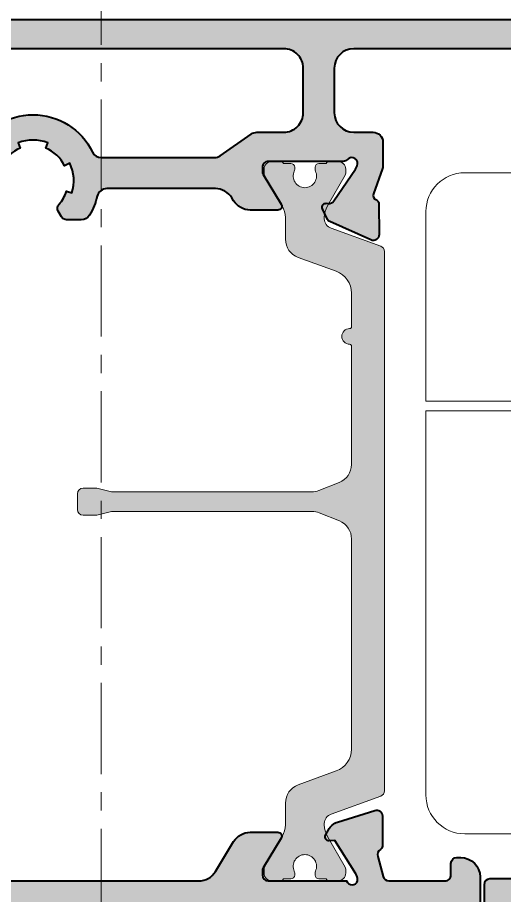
# Model space of a CAD drawing. Header units: millimetres. Extents: x -576 to 4430, y -1196 to 2690.
# Drawn here: x 91.33 to 116.37, y -716.39 to -671.24 of the extents above; entities that cross this region are included whole.
import ezdxf

# ---------------------------------------------------------------- set-up
doc = ezdxf.new("R2010")
doc.units = ezdxf.units.MM
doc.header["$LTSCALE"] = 0.25
doc.header["$MEASUREMENT"] = 0
doc.linetypes.add('CENTER', pattern=[2, 1.25, -0.25, 0.25, -0.25])
for name, color, linetype, lineweight in [('01_Aluminum', 4, 'Continuous', 40), ('01_Axis', 1, 'CENTER', 15), ('01_Fill Polyamide', 10, 'Continuous', 0), ('01_Polyamide [Thin]', 201, 'Continuous', 18), ('01_Thin line', 8, 'Continuous', 9)]:
    doc.layers.add(name, color=color, linetype=linetype, lineweight=lineweight)
doc.layers.add('01_Fill Aluminum', color=7, linetype='Continuous', lineweight=0, true_color=0xdcdcdc)

msp = doc.modelspace()

# ---------------------------------------------------------------- hatches: boundary and pattern name
at = {"layer": '01_Fill Aluminum', "ltscale": 0.25}
h = msp.add_hatch(color=256, dxfattribs=at)
h.dxf.hatch_style = 1
h.paths.add_polyline_path([(138.427722784093, -717.2398327739351, 0.414213562373108), (138.1277227840919, -716.9398327739349), (117.4228786388003, -716.9398327739358, 0.4142135623730811), (117.122878638801, -717.239832773936), (117.122878638801, -720.1398327739347, -0.4142135623730951), (116.622878638801, -720.6398327739347), (111.0228786387988, -720.6398327739347, -0.7734665372783174), (110.8769002896415, -720.0777443888868), (112.5545380394187, -719.1285701685578, -0.3370245678883059), (113.394212703256, -719.2428424711383), (113.7033350404081, -719.5519648082908, 0.1989123673794662), (113.9154670747639, -719.6398327739347), (115.3228786387999, -719.6398327739347, 0.4142135623730951), (115.8228786387999, -719.1398327739347), (115.8228786387999, -717.5398327739352), (115.6228786387992, -717.5398327739352, -0.4142135623730951), (115.3228786387999, -717.2398327739351), (115.3228786387999, -715.8398327739354, -0.4142135623730951), (115.6228786387992, -715.5398327739352), (138.3277227840927, -715.5398327739352, 0.4142135623730951), (138.6277227840919, -715.239832773936), (138.6277227840919, -669.9416451558685, 0.4142135623730979), (138.3277227840927, -669.6416451558683), (137.9767169309062, -669.6416451558683, -0.1763269807084874), (137.7838806480004, -669.5714584888041), (136.8102444454735, -668.7544807103635, -1.353562789777458), (138.0941476418966, -667.9234633376867, 0.3354367396455199), (138.3827750576502, -668.1416451558688), (139.8244745332222, -668.1416451558683, -0.4142135623731792), (140.1244745332233, -668.4416451558685), (140.1244745332251, -733.1398327739347, -0.4142135623730935), (139.6244745332251, -733.6398327739347), (115.6228786387992, -733.6398327739347, -0.4142135623732915), (115.3228786387981, -733.3398327739341), (115.3228786387999, -731.9398327739349, -0.4142135623729044), (115.6228786387992, -731.6398327739347), (115.8228786387999, -731.6398327739347), (115.8228786387999, -729.5395163543375, 0.4142135623730951), (115.3228786387999, -729.0395163543375), (113.9154670747639, -729.0395163543375, 0.1989123673796578), (113.7033350404081, -729.1273843199818), (113.394212703256, -729.4365066571339, -0.3370245678883899), (112.5545380394205, -729.5507789597149), (110.8734065286872, -728.5996280386165, -0.7681338758590105), (111.0228786387988, -728.0395163543384), (116.6228786387992, -728.0395163543375, -0.4142135623731179), (117.1228786387992, -728.5395163543375), (117.1228786387992, -731.6395163543397, 0.4142135623731151), (117.4228786388003, -731.9395163543389), (138.1277227840919, -731.939516354338, 0.4142135623730752), (138.427722784093, -731.6395163543378)])
h = msp.add_hatch(color=256, dxfattribs=at)
h.dxf.hatch_style = 1
h.paths.add_polyline_path([(80.27866604985957, -679.3173290119674, 0.1378721067477793), (80.3226008106767, -679.161026122414), (80.3226008106767, -678.9398327739599, 0.4142135623676329), (80.02260081068289, -678.6398327739593), (76.16981440689506, -678.6398327738874, -0.2134110148062486), (75.9462158350625, -678.5398419703573, 0.8554596718237111), (75.44852795090355, -678.8618597342983), (75.52987527951973, -679.0445688258309), (76.65434119402289, -680.6733254020891, 0.2679491924330051), (76.92538789700393, -680.8019087789474), (77.04048268040697, -680.7926069422573, -0.5773502691925145), (77.23729173614538, -681.077679206045), (76.99657252555971, -681.5851020935651, -0.1779757333222572), (76.84876139599601, -681.7300383566688), (74.73974829786766, -682.6802642290053, -0.5444665942506989), (74.31827078823426, -682.4039753469664), (74.32872788701661, -680.8250471081582, -0.3039838199159151), (74.4754639259927, -680.6085075774571, 0.4027377512036325), (74.60844645195994, -680.3111496252571), (74.14030584087504, -679.0092829997142, -0.08651792874409403), (74.12260876811615, -678.9077638065022), (74.12263144353801, -677.639823860195, -0.4142083235018026), (74.62263144196459, -677.1398328020308), (75.62264038828198, -677.139832799044, 0.4142135614982951), (76.6226403852952, -676.139832799044), (76.6226403852952, -673.8395750688045, 0.4142135623731138), (75.6226403852952, -672.8395750688045), (61.42287843453687, -672.8395750688054, 0.4142135623726933), (61.1228784345376, -673.1395750688047), (61.12287843453578, -674.5395750688043, 0.4142135623732545), (61.42287843453687, -674.839575068805), (62.32287843453832, -674.8395750688059, -0.4142135623728724), (62.62287843453578, -675.1395750688042), (62.62287843453578, -675.5395750688052, -0.41421356237305), (62.32287843453651, -675.839575068805), (59.32287843453651, -675.8395750688054, -0.4142135623727211), (58.62287843453578, -675.1395750688065, -0.4142135623737032), (58.92287843453687, -674.839575068805), (59.62287843453578, -674.8395750688054, 0.4142135623732862), (59.92287843453687, -674.5395750688043), (59.92287843453687, -673.3395750688054, 0.4142135623730744), (59.22287843453796, -672.6395750688051), (53.02287843453723, -672.6395750688047, 0.4142135623731159), (52.32287843453651, -673.339575068805), (52.32287843453651, -674.5395750688052, 0.4142135623730949), (52.6228784345376, -674.8395750688054), (53.32287843453832, -674.8395750688054, -0.4142135623737612), (53.6228784345376, -675.1395750688065, -0.414213562372429), (52.92287843453687, -675.8395750688054), (51.42287843453687, -675.8395750688054, -0.4142135623730949), (51.1228784345376, -675.5395750688061), (51.1228784345376, -671.6395750688047, -0.4142135623730949), (51.42287843453687, -671.3395750688054), (132.8228785366637, -671.3395750688054, -0.4142135623732348), (133.122878536672, -671.6395750688147), (133.1228785366702, -675.539575068823, -0.4142135623730869), (132.8228785366709, -675.8395750688231), (131.3228785366709, -675.8395750688227, -0.4142135623737403), (130.6228785366702, -675.1395750688206, -0.4142135623725037), (130.9228785366695, -674.8395750688222), (131.6228785366702, -674.8395750688227, 0.4142135623728406), (131.9228785366695, -674.5395750688239), (131.9228785366713, -673.3395750688231, 0.4142135623734309), (131.2228785366724, -672.639575068822), (125.0228785366717, -672.6395750688197, 0.4142135623732056), (124.3228785366709, -673.3395750688195), (124.3228785366709, -674.5395750688193, 0.4142135623730916), (124.622878536672, -674.8395750688195), (125.3228785366709, -674.8395750688195, -0.4142135623728767), (125.6228785366702, -675.1395750688192, -0.4142135623734905), (124.9228785366695, -675.83957506882), (121.9228785366713, -675.8395750688181, -0.4142135623729176), (121.6228785366702, -675.539575068818), (121.6228785366702, -675.1395750688174, -0.4142135623730215), (121.9228785366695, -674.8395750688186), (122.8228785366709, -674.8395750688186, 0.4142135623730199), (123.1228785366702, -674.5395750688189), (123.1228785366702, -673.1395750688183, 0.4142135623728096), (122.8228785366709, -672.8395750688186), (108.6231165859144, -672.8395750688045, 0.4142135623733812), (107.6231165859126, -673.8395750688045), (107.6231165859126, -676.139832799044, 0.4142135614982954), (108.6231165829258, -677.139832799044), (109.6231255291632, -677.1398328020308, -0.4142083235022219), (110.1231255275898, -677.6398238601963), (110.1231482030098, -678.9077638069542, -0.08651792874384324), (110.1054511302527, -679.0092830001657), (109.6373105193279, -680.3111496252558, 0.392792801985735), (109.7628647011743, -680.6053519731553), (109.7776173491193, -680.6119202752051, -0.2944133975750202), (109.9170290842731, -680.82504710816), (109.9274861830536, -682.4039753469673, -0.5486187866263892), (109.5025107430911, -682.6786882198743), (107.3969955752937, -681.7300383566688, -0.17797573332234), (107.2491844457281, -681.5851020935651), (107.0084652351425, -681.077679206045, -0.7175489517992584), (107.2537029549521, -680.7888022207375, 0.3297694723300743), (107.591415777265, -680.67332540209), (108.7158816917681, -679.0445688258309), (108.797208945477, -678.8619048232816, 0.8555309015851146), (108.2995411362072, -678.53984197038, -0.2134110148374367), (108.0759425642909, -678.6398327739593), (104.2231561605322, -678.6398327739593, 0.4142135623730951), (103.9231561605311, -678.9398327739599), (103.9231561605311, -679.1610261224108, 0.137872106747556), (103.9670909213501, -679.3173290119643), (104.893866319987, -680.8356308475912, -0.5855240683198095), (104.7231561605322, -681.1398327739593), (103.2975729271066, -681.1398327739593, -0.2848632300077674), (102.3975899285879, -680.5913819867213, 0.2837052386889449), (101.503782403769, -680.0398327739643), (95.91761167792265, -680.0398327739643, 0.3475404855726987), (95.43110742252156, -680.4244481585446, -0.07784576050837339), (95.03273299567354, -681.3984534636851, -0.2625904575075572), (94.60481321483803, -681.6398327739611), (93.85048813725643, -681.6398327739611, -0.2679491924305577), (93.59068051612212, -681.4898327739619), (93.42171671929373, -681.1971788932163, -0.3253046293168365), (93.45886064687784, -680.8461294476177, 0.1092393233083251), (93.84290953601794, -680.1703920878994), (94.12958137775331, -680.2588186402239, 0.189210208395359), (94.0149131081971, -678.728676921812), (93.74462244782535, -678.858842043547, 0.1892102083956587), (92.7804923294616, -677.9642600264), (92.89009463677121, -677.6849979018065, 0.1892102083952774), (91.35566233443478, -677.6849979018065), (91.4652646417444, -677.9642600264009, 0.1892102083956163), (90.50113452337882, -678.8588420435493), (90.23084386300889, -678.728676921813, 0.1892102083956132), (90.11617559345268, -680.258818640223), (90.40284743518805, -680.1703920879012, 0.1092393233037577), (90.78689632433179, -680.8461294475736, -0.3253046293234334), (90.824040251925, -681.1971788931972), (90.65507645508569, -681.4898327739614, -0.2679491924307232), (90.39526883395138, -681.6398327739611), (89.64094375634795, -681.6398327739611, -0.2625904575561551), (89.21302397531235, -681.3984534635205, -0.07784576048274099), (88.81464954869716, -680.424448158585, 0.3475404855950987), (88.32814529328334, -680.0398327739643), (82.7419745674406, -680.0398327739643, 0.2614125764223711), (81.88842377016681, -680.518823142122), (81.80173484137686, -680.6608424058016, -0.261412576422371), (80.94818404410125, -681.1398327739593), (79.52260081067561, -681.1398327739593, -0.5855240683201018), (79.35189065122086, -680.8356308475908)])
h.paths.add_polyline_path([(88.61289273051352, -678.4398327739649, 0.287489672951902), (89.06289090422888, -678.1577814919068, -0.6267831705389072), (95.18286606697166, -678.1577814919054, 0.287489672951751), (95.63286424068883, -678.4398327739644), (101.4670318577746, -678.4398327739649, 0.1539147210597713), (101.7538200759491, -678.3494087961097), (103.3521348354561, -677.2302567530722, -0.1539147225107782), (103.6389230564646, -677.1398327752171), (105.023098692539, -677.1398327830651, 0.4142135640337475), (106.0230986982087, -676.1398327830651), (106.0230986982087, -673.839575068805, 0.4142135623730949), (105.0230986982087, -672.8395750688045), (79.22265827299907, -672.8395750688045, 0.4142135623730949), (78.22265827299907, -673.839575068805), (78.22265827299907, -676.1398327830651, 0.4141967564981187), (79.22260089381325, -677.1398327814189), (80.60683391533621, -677.1398327752171, -0.1539147222063635), (80.89362213575168, -677.2302567530727), (82.49193689525873, -678.3494087961097, 0.1539147210597521), (82.77872511343321, -678.4398327739649)], flags=16)
h = msp.add_hatch(color=256, dxfattribs=at)
h.dxf.hatch_style = 1
h.paths.add_polyline_path([(74.12287843452305, -717.6398327741889, 0.4142135623730951), (73.82287843452377, -717.3398327741892), (70.92287843452414, -717.3398327741892, 0.4142135623730951), (70.62287843452305, -717.6398327741898), (70.62287843452305, -719.0398327741894, -0.4742974360923657), (70.26307081338837, -719.3338107469257, -0.1830809254934058), (70.05326319225333, -719.2996403953247), (69.2728784345245, -718.8490850453776, -0.2679491924310168), (69.12287843452305, -718.5892774242415), (69.12287843452305, -715.4398327741895, -0.4142135623730951), (70.12287843452305, -714.4398327741895), (70.32287843452377, -714.4398327741895, -0.414213562373095), (70.62287843452305, -714.7398327741893), (70.62287843452305, -715.3398327741887, 0.4142135623730951), (70.92287843452414, -715.6398327741894), (73.82286283377198, -715.6398327741894, 0.3405910713407194), (74.11295465764579, -715.416296711578), (74.38641016595011, -714.3788506963336, 0.3529849633643038), (74.24847197791587, -714.028365887208, -0.2715490385400059), (74.1473643712643, -713.8531209794559), (74.1473643712643, -712.3020268059012, -0.5062415994909248), (74.53708520607597, -712.015757401667), (76.45775396590489, -712.6177218518632, -0.1989123673788317), (76.92747240024346, -713.0104913930949), (77.07440167317418, -713.2915617291118, -0.5773502691906921), (76.88877704294555, -713.5840399277052), (76.6003554886529, -713.5719428059969), (75.5162922787722, -715.2800397023833, 0.1423287356552945), (75.42287937884157, -715.6015509930766), (75.42287937884157, -715.6398327741894, 0.7071067811867222), (75.98856480379163, -715.6398327741894), (80.02287937884194, -715.6398327741894, 0.4142135623730951), (80.32287937884121, -715.3398327741896), (80.32287937884121, -715.1202175319157, 0.1316524975848087), (80.28268699997807, -714.9702175319184), (79.34911894813831, -713.4398327741891, -0.5773502691902034), (79.52232402889513, -713.1398327741894), (80.94751227376128, -713.1398327741894, -0.2614866908333222), (81.80120761292073, -713.6190600138638), (82.74158397335395, -715.160605534515, 0.261486690833315), (83.59527931251341, -715.6398327741889), (100.6504775565327, -715.6398327741894, 0.2614866908333646), (101.5041728956921, -715.1606055345154), (102.4445492561254, -713.6190600138638, -0.2614866908332722), (103.2982445952848, -713.1398327741894), (104.723432840151, -713.1398327741889, -0.5935689061802397), (104.891606262313, -713.448081100173), (103.9706173569621, -714.957845042943, 0.1439605782764234), (103.9228774902049, -715.1202175319189), (103.9228774902049, -715.3398327741887, 0.4142135623730999), (104.222877490206, -715.6398327741894), (108.2571920652563, -715.6398327741894, 0.7071067811867222), (108.8228774902045, -715.6398327741894), (108.8228774902045, -715.6015509930761, 0.1423287356552947), (108.7294645902739, -715.2800397023833), (107.6454013803932, -713.5719428059969), (107.3569798261024, -713.5840399277052, -0.5773502691890878), (107.1713551958737, -713.2915617291127), (107.3182844688008, -713.0104913930985, -0.198912367380223), (107.788002903143, -712.6177218518632), (109.7086716629719, -712.015757401667, -0.5062415994908254), (110.0983924977818, -712.3020268059007), (110.0983924977818, -713.8559254958744, -0.2677884243583146), (109.9972848911302, -714.0283658872075, 0.3273263733949046), (109.8523154280765, -714.3521751749716), (110.1328022114021, -715.4162967115789, 0.3405910713408985), (110.4228940352777, -715.6398327741903), (113.3228784345238, -715.6398327741894, 0.414213562373005), (113.622878434523, -715.3398327741896), (113.622878434523, -714.7398327741897, -0.4142135623737611), (113.9228784345241, -714.4398327741891), (114.1228784345267, -714.4398327741895, -0.4142135623724291), (115.122878434523, -715.4398327741895), (115.122878434523, -718.5892774242433, -0.2679491924310176), (114.9728784345234, -718.849085045378), (114.1924936767964, -719.2996403953242, -0.1830809254919548), (113.9826860556595, -719.3338107469252, -0.4742974360931694), (113.622878434523, -719.0398327741885), (113.622878434523, -717.6398327741889, 0.4142135623730939), (113.3228784345238, -717.3398327741892), (110.4228784345241, -717.3398327741892, 0.4142135623730951), (110.122878434523, -717.6398327741898), (110.122878434523, -731.5398327741885, 0.4142135623730951), (110.4228784345241, -731.8398327741892), (113.3228784345238, -731.8398327741892, 0.4142135623730951), (113.622878434523, -731.5398327741894), (113.622878434523, -729.6398327741898, -0.4742974360917166), (113.9826860556595, -729.3458548014531, -0.1830809254934243), (114.1924936767946, -729.3800251530537), (114.9728784345234, -729.8305805030003, -0.2679491924311358), (115.122878434523, -730.0903881241355), (115.122878434523, -733.3398327741896, -0.4142135623730951), (114.8228784345238, -733.6398327741894), (69.42287843452414, -733.6398327741894, -0.4142135623730951), (69.12287843452305, -733.3398327741887), (69.12287843452305, -730.0903881241373, -0.267949192431135), (69.2728784345245, -729.8305805030008), (70.05326319225333, -729.3800251530541, -0.1830809254922483), (70.26307081338655, -729.3458548014531, -0.4742974360934722), (70.62287843452305, -729.6398327741889), (70.62287843452305, -731.5398327741885, 0.4142135623730951), (70.92287843452414, -731.8398327741892), (73.82287843452377, -731.8398327741892, 0.4142135623730951), (74.12287843452305, -731.5398327741894)])
h.paths.add_polyline_path([(75.72287843452341, -720.8944263529373, 0.5594340831480347), (76.44906891071605, -721.3403387529464, -0.3536631754719269), (80.99875331356907, -722.3121421286795, -0.460949702266015), (80.8601215731569, -723.059742450076), (80.33251641392326, -723.3643554307849, -0.3586057923506222), (79.7056629563458, -723.2599480719908, 0.1395160515611566), (78.7418643007868, -722.6333876208522), (78.83029085310864, -722.3467157791164, 0.1892102083955362), (77.0815574606413, -722.4777652300376), (77.21172258237584, -722.7480558904084, 0.189210208395543), (76.16804356237026, -723.8728743618343), (75.88878143777674, -723.7632720545238, 0.189210208395456), (75.88878143777674, -725.5169089714822), (76.16804356237026, -725.4073066641726, 0.1892102083955119), (77.21172258237584, -726.5321251355984), (77.0815574606413, -726.8024157959693, 0.1892102083955409), (78.83029085310864, -726.93346524689), (78.7418643007868, -726.6467934051542, 0.1395160515610203), (79.7056629563458, -726.0202329540151, -0.3586057923507588), (80.33251641392326, -725.9158255952206), (80.8601215731569, -726.2204385759295, -0.460949702265669), (80.99875331356907, -726.9680388973242, -0.3536631754721924), (76.44906891071605, -727.9398422730604, 0.5594340831479676), (75.72287843452341, -728.3857546730695), (75.72287843452341, -731.7898327741894, 0.4142135623730951), (76.07287843452377, -732.1398327741894), (108.1728784345241, -732.1398327741894, 0.4142135623732509), (108.5228784345245, -731.789832774189), (108.5228784345227, -728.3857546730704, 0.559434083147704), (107.7966879583337, -727.9398422730632, -0.3536631754722028), (103.2470035554788, -726.9680388973251, -0.4609497022651223), (103.385635295891, -726.2204385759304), (103.9132404551228, -725.915825595221, -0.358605792351154), (104.5400939127039, -726.0202329540151, 0.1395160515610036), (105.5038925682611, -726.6467934051542), (105.4154660159375, -726.93346524689, 0.1892102083955443), (107.1641994084048, -726.8024157959693), (107.0340342866702, -726.5321251355984, 0.1892102083955134), (108.0777133066758, -725.4073066641726), (108.3569754312693, -725.5169089714822, 0.1892102083954612), (108.3569754312693, -723.7632720545238), (108.0777133066758, -723.8728743618343, 0.1892102083955367), (107.0340342866702, -722.7480558904084), (107.1641994084066, -722.4777652300376, 0.1892102083955192), (105.4154660159375, -722.3467157791164), (105.5038925682611, -722.6333876208522, 0.1395160515612087), (104.5400939127003, -723.2599480719908, -0.3586057923508513), (103.9132404551228, -723.3643554307845), (103.385635295891, -723.0597424500764, -0.4609497022651642), (103.2470035554807, -722.3121421286813, -0.3536631754721377), (107.7966879583337, -721.3403387529437, 0.5594340831476671), (108.5228784345227, -720.8944263529364), (108.5228784345245, -717.4898327741897, 0.414213562373252), (108.1728784345241, -717.1398327741894), (76.07287843452377, -717.1398327741894, 0.4142135623730951), (75.72287843452341, -717.4898327741888)], flags=16)
at = {"layer": '01_Fill Polyamide', "ltscale": 0.25}
h = msp.add_hatch(color=256, dxfattribs=at)
h.dxf.hatch_style = 1
edge = h.paths.add_edge_path()
edge.add_line((95.40817648460597, -695.4398385315434), (96.02739861186001, -695.6057586004771))
edge.add_arc((96.28621765696282, -694.639832774185), 1.000000000002955, 255.0000000000282, 270.0000000000823)
edge.add_line((96.28621765696425, -695.639832774188), (106.462274090406, -695.639832774188))
edge.add_arc((106.4622740904051, -694.6398327741881), 0.9999999999998863, 270.0000000000505, 291.7393754324784)
edge.add_line((106.8326592889671, -695.5687110249218), (107.8785616831674, -695.151663079569))
edge.add_arc((107.5081764846063, -694.2227848288348), 0.999999999999977, 291.7393754324218, 359.9999999999804)
edge.add_line((108.5081764846063, -694.2227848288352), (108.5081764846063, -688.1398327741812))
edge.add_arc((108.4081764846063, -688.1398327741814), 0.1000000000000796, 1.30275519752642e-10, 90.00000000016284)
edge.add_arc((108.4081764846057, -687.639832774182), 0.3999999999992951, 179.999999999886, 270.00000000004275, ccw=False)
edge.add_arc((108.4081764846062, -687.639832774181), 0.3999999999998636, 90.00000000003263, 180.0000000000326, ccw=False)
edge.add_arc((108.4081764846063, -687.1398327741811), 0.1000000000000227, 269.9999999998046, 359.9999999999349)
edge.add_line((108.5081764846063, -687.1398327741812), (108.5081764846063, -685.4176152411477))
edge.add_arc((107.3081764846067, -685.4176152411469), 1.199999999999633, 359.999999999962, 429.9999999999667)
edge.add_line((107.718600656598, -684.2899840962044), (105.7661563412812, -683.579352481367))
edge.add_arc((106.1081764846068, -682.639659860581), 1.000000000000053, 180, 250.0000000000054, ccw=False)
edge.add_line((105.1081764846067, -682.639659860581), (105.1081764846067, -681.5278324040222))
edge.add_arc((103.9081764846067, -681.5278324040213), 1.200000000000045, 359.9999999999566, 389.9816393688208)
edge.add_line((104.9475991878653, -680.9281654598343), (104.034939367396, -679.3462217710252))
edge.add_arc((104.208176484608, -679.246277280328), 0.2000000000016275, 179.999999999544, 209.9816393683523, ccw=False)
edge.add_line((104.0081764846063, -679.2462772803264), (104.0081764846063, -679.0398327741876))
edge.add_arc((104.4081764846073, -679.039832774189), 0.4000000000010004, 89.99999999993491, 179.9999999998046, ccw=False)
edge.add_line((104.4081764846078, -678.639832774188), (104.8349714038495, -678.639832774188))
edge.add_arc((104.834971403849, -678.8398327741885), 0.2000000000005002, 29.9999999999647, 89.99999999984118, ccw=False)
edge.add_line((105.0081764846063, -678.7398327741884), (105.3831764846063, -678.7398327741888))
edge.add_arc((105.3831764846069, -678.939832774189), 0.2000000000001592, 2.2799895305070095e-10, 90.00000000015058, ccw=False)
edge.add_line((105.5831764846071, -678.9398327741882), (105.5831764846071, -679.0516390427264))
edge.add_arc((105.3831764846062, -679.0516390427241), 0.2000000000008555, 334.99216676464357, 359.99999999934863, ccw=False)
edge.add_arc((106.1081764846061, -679.3898327741882), 0.6000000000001249, 154.9921667653285, 270.0000000000529)
edge.add_arc((106.1081764846069, -679.3898327741879), 0.6000000000004775, 269.9999999999837, 385.0078332346658)
edge.add_arc((106.8331764846064, -679.0516390427238), 0.2000000000001022, 180.0000000007491, 205.0078332354181, ccw=False)
edge.add_line((106.6331764846063, -679.0516390427264), (106.6331764846063, -678.9398327741882))
edge.add_arc((106.8331764846068, -678.9398327741889), 0.2000000000005002, 89.99999999993491, 179.9999999998046, ccw=False)
edge.add_line((106.8331764846071, -678.7398327741884), (107.2081764846071, -678.7398327741879))
edge.add_arc((107.3813815653641, -678.8398327741884), 0.200000000000361, 90.000000000061, 149.9999999999018, ccw=False)
edge.add_line((107.3813815653639, -678.639832774188), (107.8081764846074, -678.639832774188))
edge.add_arc((107.8081764846073, -679.0398327741877), 0.3999999999997499, 1.63140612130519e-11, 89.99999999998778, ccw=False)
edge.add_line((108.2081764846071, -679.0398327741876), (108.2081764846071, -679.2462772803264))
edge.add_arc((108.0081764846061, -679.2462772803245), 0.2000000000009265, 330.0183606305542, 359.9999999994789, ccw=False)
edge.add_line((108.1814136018156, -679.3462217710247), (107.2687537813481, -680.9281654598361))
edge.add_arc((108.3081764846067, -681.5278324040231), 1.2, 150.0183606311782, 180)
edge.add_line((107.1081764846067, -681.5278324040231), (107.1081764846067, -681.5898955770057))
edge.add_arc((107.6081764846069, -681.5898955770052), 0.5000000000001847, 180.0000000000521, 252.5982793229009)
edge.add_line((107.4586417599212, -682.0670112507295), (110.0107825276036, -682.9959145238234))
edge.add_arc((109.9081764846063, -683.2778223100602), 0.3000000000007845, 1.5199930203380063e-10, 70.00000000012272, ccw=False)
edge.add_line((110.2081764846071, -683.2778223100594), (110.2081764846071, -711.0018432383162))
edge.add_arc((109.9081764846067, -711.0018432383152), 0.3000000000003524, 289.999999999818, 359.99999999982634, ccw=False)
edge.add_line((110.0107825276036, -711.2837510245516), (107.4586417599212, -712.212654297646))
edge.add_arc((107.6081764846069, -712.6897699713703), 0.500000000000173, 107.4017206770975, 179.9999999999479)
edge.add_line((107.1081764846067, -712.6897699713699), (107.1081764846067, -712.7518331443524))
edge.add_arc((108.3081764846063, -712.7518331443525), 1.199999999999605, 179.9999999999946, 209.9816393688266)
edge.add_line((107.2687537813481, -713.3515000885394), (108.1814136018156, -714.9334437773513))
edge.add_arc((108.0081764846077, -715.033388268051), 0.1999999999993323, 6.514255801448599e-10, 29.98163936955882, ccw=False)
edge.add_line((108.2081764846071, -715.0333882680487), (108.2081764846071, -715.2398327741884))
edge.add_arc((107.8081764846073, -715.2398327741882), 0.3999999999997215, 270.0000000000122, 359.99999999998374, ccw=False)
edge.add_line((107.8081764846074, -715.639832774188), (107.3813815653639, -715.639832774188))
edge.add_arc((107.3813815653642, -715.4398327741876), 0.2000000000003865, 210.0000000000901, 269.99999999992264, ccw=False)
edge.add_line((107.2081764846071, -715.5398327741881), (106.8331764846071, -715.5398327741876))
edge.add_arc((106.833176484607, -715.339832774187), 0.2000000000006139, 180.0000000000977, 270.00000000002035, ccw=False)
edge.add_line((106.6331764846063, -715.3398327741874), (106.6331764846063, -715.2280265056496))
edge.add_arc((106.8331764846072, -715.228026505652), 0.2000000000008839, 154.9921667646175, 179.9999999993161, ccw=False)
edge.add_arc((106.1081764846071, -714.8898327741879), 0.6000000000002312, 334.9921667653452, 450.0000000000366)
edge.add_arc((106.1081764846063, -714.8898327741879), 0.6000000000002501, 89.99999999995794, 205.0078332346571)
edge.add_arc((105.3831764846075, -715.2280265056517), 0.1999999999995904, 7.16511294740485e-10, 25.00783323545062, ccw=False)
edge.add_line((105.5831764846071, -715.2280265056492), (105.5831764846071, -715.3398327741878))
edge.add_arc((105.3831764846068, -715.3398327741869), 0.2000000000002728, 269.9999999998697, 359.99999999973943, ccw=False)
edge.add_line((105.3831764846063, -715.5398327741872), (105.0081764846063, -715.5398327741876))
edge.add_arc((104.8349714038493, -715.4398327741872), 0.2000000000004102, 270.00000000007736, 329.9999999999099, ccw=False)
edge.add_line((104.8349714038495, -715.6398327741875), (104.4081764846078, -715.639832774188))
edge.add_arc((104.4081764846079, -715.2398327741864), 0.4000000000015689, 180.0000000001465, 269.9999999999898, ccw=False)
edge.add_line((104.0081764846063, -715.2398327741874), (104.0081764846063, -715.0333882680496))
edge.add_arc((104.2081764846069, -715.0333882680482), 0.2000000000005713, 150.0183606315819, 180.0000000004234, ccw=False)
edge.add_line((104.034939367396, -714.9334437773513), (104.9475991878653, -713.3515000885412))
edge.add_arc((103.9081764846072, -712.7518331443544), 1.199999999999525, 330.0183606311714, 360.0000000000489)
edge.add_line((105.1081764846067, -712.7518331443533), (105.1081764846067, -711.6400056877945))
edge.add_arc((106.1081764846069, -711.6400056877947), 1.000000000000185, 109.99999999999699, 179.9999999999935, ccw=False)
edge.add_line((105.7661563412812, -710.7003130670086), (107.718600656598, -709.9896814521711))
edge.add_arc((107.308176484607, -708.8620503072289), 1.199999999999288, 290.000000000023, 360.0000000000272)
edge.add_line((108.5081764846063, -708.8620503072283), (108.5081764846063, -698.0564841181402))
edge.add_arc((107.5081764846062, -698.0564841181402), 1.000000000000185, 0, 68.06153109565578)
edge.add_line((107.8817871407146, -697.1288985007212), (106.8473418222793, -696.712247156769))
edge.add_arc((106.4737311661703, -697.6398327741877), 1.000000000000115, 68.0615310956145, 89.99999999995278)
edge.add_line((106.4737311661711, -696.6398327741875), (96.28626063045249, -696.639832774188))
edge.add_arc((96.28626063045206, -697.6398327741866), 0.9999999999986358, 89.99999999997557, 105.0000000002059)
edge.add_line((96.02744158534642, -696.6739069478998), (95.40817648460597, -696.8398385315448))
edge.add_line((95.40817648460597, -696.8398385315448), (94.70817648460707, -696.8398385315448))
edge.add_arc((94.70817648460672, -696.5398385315441), 0.3000000000007503, 180.0000000001086, 270.00000000006514, ccw=False)
edge.add_line((94.40817648460597, -696.5398385315447), (94.40817648460597, -695.7398385315427))
edge.add_arc((94.70817648460525, -695.7398385315427), 0.2999999999992724, 90, 180, ccw=False)
edge.add_line((94.70817648460525, -695.4398385315434), (95.40817648460597, -695.4398385315434))

# ---------------------------------------------------------------- linework, layer by layer
at = {"layer": '01_Aluminum'}
for points in [[(51.42287843453687, -671.3395750688054), (132.8228785366709, -671.3395750688054, -0.4142135623734899)], [(79.22260090410873, -677.1398327814189), (80.60683391533621, -677.1398327752171, -0.1539147222064917), (80.89362213575168, -677.2302567530727), (82.49193689525691, -678.3494087961093, 0.1539147210598488), (82.77872511343139, -678.4398327739649), (88.61289273051534, -678.4398327739649, 0.2874896729518662), (89.06289090422888, -678.157781491905, -0.6267831705387554), (95.18286606697166, -678.1577814919059, 0.2874896729517554), (95.63286424068883, -678.439832773964), (101.4670318577746, -678.4398327739649, 0.1539147210598487), (101.7538200759491, -678.3494087961093), (103.3521348354543, -677.2302567530727, -0.1539147222065911), (103.6389230558698, -677.1398327752171), (105.023098692539, -677.1398327830651, 0.4142135640337381), (106.0230986982087, -676.1398327830651), (106.0230986982087, -673.8395750688054, 0.4142135623732282), (105.0230986982087, -672.8395750688045), (79.22265827299907, -672.8395750688045, 0.4142135623732282), (78.22265827299907, -673.8395750688054), (78.22265827299907, -676.1398327830651, 0.414213564033738), (79.22265827866886, -677.1398327830651)], [(122.8228785366709, -672.8395750688181), (108.6231165859126, -672.8395750688045, 0.414213562373095), (107.6231165859126, -673.8395750688045), (107.6231165859126, -676.139832799044, 0.4142135614982872), (108.6231165829258, -677.139832799044), (109.623125529909, -677.1398328020308, -0.4142083230642817), (110.1231255275898, -677.6398238601954), (110.1231482030098, -678.907763806957, -0.08651792874393907), (110.1054511302509, -679.0092830001685), (109.6373105193279, -680.3111496252558, 0.3927928019860369), (109.7628647011743, -680.6053519731553), (109.7776173491193, -680.6119202752046, -0.2944133975742931), (109.9170290842731, -680.8250471081586), (109.9274861830536, -682.4039753469664, -0.5486187866271021), (109.5025107430911, -682.6786882198743), (107.3969955752937, -681.7300383566693, -0.1779757333228549), (107.2491844457281, -681.5851020935655), (107.0084652351425, -681.0776792060445, -0.5773502691878849), (107.2052742908791, -680.7926069422568), (107.3203690742876, -680.8019087789474, 0.2679491924317486), (107.591415777265, -680.6733254020886), (108.7158816917681, -679.0445688258309), (108.7972290203843, -678.8618597343024, 0.8554596718300722), (108.2995411362272, -678.5398419703573, -0.2134110148105683), (108.075942564351, -678.6398327739593), (104.2231561605322, -678.6398327739593, 0.414213562373095), (103.9231561605311, -678.9398327739594), (103.9231561605311, -679.1610261224126, 0.1378721067477356), (103.9670909213501, -679.3173290119661), (104.893866319987, -680.8356308475908, -0.5855240683198131), (104.7231561605322, -681.1398327739593), (103.2975729271066, -681.1398327739593, -0.2614125764229657), (102.444022129831, -680.6608424057998), (102.3573332010446, -680.5188231421247, 0.261412576423144), (101.5037824037672, -680.0398327739643), (95.91761167792083, -680.0398327739643, 0.3475404855940517), (95.43110742251247, -680.4244481585832, -0.0778457604973032), (95.03273299572993, -681.3984534635914, -0.2625904575337615), (94.60481321489806, -681.6398327739611), (93.85048813725462, -681.6398327739611, -0.2679491924313381), (93.5906805161203, -681.4898327739605), (93.42171671929191, -681.1971788932154, -0.325304629326138), (93.45886064688511, -680.8461294476095, 0.1092393233067346), (93.84290953601794, -680.1703920878994), (94.12958137775331, -680.2588186402239, 0.1892102083953591), (94.0149131081971, -678.728676921812), (93.74462244782535, -678.858842043547, 0.1892102083956587), (92.7804923294616, -677.9642600264), (92.89009463677121, -677.6849979018065, 0.1892102083952774), (91.35566233443478, -677.6849979018065), (91.4652646417444, -677.9642600264009, 0.1892102083956162), (90.50113452337882, -678.8588420435493)], [(83.59527931251341, -715.6398327741889), (100.6504775565327, -715.6398327741894, 0.2614866908333941), (101.5041728956921, -715.160605534515), (102.4445492561254, -713.6190600138633, -0.2614866908333567), (103.2982445952848, -713.1398327741894), (104.723432840151, -713.1398327741889, -0.5773502691897185), (104.8966379209078, -713.4398327741891), (103.9630698690698, -714.9702175319184, 0.1316524975874447), (103.9228774902049, -715.1202175319185), (103.9228774902049, -715.3398327741892, 0.414213562373095), (104.222877490206, -715.6398327741894), (108.2571920652563, -715.6398327741894, 0.7071067811867221), (108.8228774902045, -715.6398327741894), (108.8228774902045, -715.6015509930761, 0.1423287356554267), (108.7294645902739, -715.2800397023829), (107.6454013803932, -713.5719428059969), (107.3569798261024, -713.5840399277052, -0.5773502691892608), (107.1713551958737, -713.2915617291122), (107.3182844688008, -713.0104913930976, -0.1989123673796749), (107.7880029031412, -712.6177218518632), (109.7086716629719, -712.015757401667, -0.5062415994906622), (110.0983924977818, -712.3020268059012), (110.0983924977818, -713.8531209794559, -0.2715490385399065), (109.9972848911302, -714.0283658872075, 0.3529849633647457), (109.8593467030978, -714.3788506963336), (110.1328022114021, -715.416296711578, 0.340591071340897), (110.4228940352759, -715.6398327741903), (113.3228784345238, -715.6398327741894, 0.4142135623732061), (113.622878434523, -715.3398327741892), (113.622878434523, -714.7398327741893, -0.414213562372873), (113.9228784345241, -714.4398327741891), (114.122878434523, -714.4398327741895, -0.414213562373095), (115.122878434523, -715.4398327741895), (115.122878434523, -718.5892774242428, -0.2679491924313052)], [(138.3277227840908, -715.5398327739352), (115.6228786387992, -715.5398327739352, 0.414213562373095), (115.3228786387981, -715.8398327739354), (115.3228786387981, -717.2398327739351, 0.414213562373095), (115.6228786387992, -717.5398327739352), (115.8228786387999, -717.5398327739352), (115.8228786387999, -719.1398327739347, -0.414213562373095), (115.3228786387999, -719.6398327739347), (113.9154670747621, -719.6398327739347, -0.1989123673797305), (113.7033350404063, -719.5519648082894), (113.3942127032542, -719.2428424711383, 0.3370245678882385), (112.5545380394187, -719.1285701685578), (110.8734065286853, -720.0797210896566, 0.7681338758590286), (111.0228786387988, -720.6398327739347), (116.6228786387992, -720.6398327739347, 0.414213562373095)]]:
    msp.add_lwpolyline(points, format="xyb", dxfattribs=at)
at = {"layer": '01_Axis', "ltscale": 15}
msp.add_line((95.62299226459527, -585.4614992908695), (95.62299226459527, -739.1001181376527), dxfattribs=at)
at = {"layer": '01_Polyamide [Thin]'}
for points in [[(95.40817638775025, -695.439838532406), (96.02739851496062, -695.6057586015025, 0.06554346281547793), (96.28621756005577, -695.6398327752817), (106.4622739934975, -695.6398327779528, 0.09514144061905352), (106.8326591920786, -695.5687110287844), (107.8785615863881, -695.1516630837062, 0.3069745981716776), (108.5081763880708, -694.2227848331376), (108.5081763896678, -688.1398327784835, 0.414213562373428), (108.4081763896947, -688.0398327784573, -0.4142135623738609), (108.0081763897988, -687.6398327783521, -0.414213562373095), (108.4081763899039, -687.2398327784571, 0.414213562373761), (108.5081763899298, -687.1398327784835), (108.5081763903827, -685.4176152454501, 0.315298788879), (107.7186005626691, -684.2899841002994), (105.7661562475396, -683.5793524849495, -0.3152987888790001), (105.1081763911125, -682.6396598639907), (105.1081763914035, -681.5278324074319, 0.1315709965249859), (104.9475990948185, -680.9281654632017), (104.0349392747676, -679.3462217741529, -0.1315709965247348), (104.0081763920034, -679.2462772834473), (104.0081763920562, -679.0398327773086, -0.4142135623724291), (104.4081763921631, -678.6398327774135), (104.8349713114048, -678.6398327775258, -0.2679491924305908), (105.0081763921362, -678.7398327775717), (105.3831763921362, -678.7398327776704, -0.4142135623726289), (105.5831763920842, -678.9398327777225), (105.5831763920532, -679.0516390462607, -0.1095524006941904), (105.5644263920321, -679.1361874791213, 0.548663253658335), (106.1081763918073, -679.9898327778604, 0.5486632536580673), (106.6519263920318, -679.1361874794064, -0.1095524006940403), (106.6331763920543, -679.0516390465363), (106.6331763920834, -678.939832777998, -0.4142135623724291), (106.8331763921351, -678.7398327780505), (107.2081763921369, -678.7398327781488, -0.2679491924304317), (107.3813814729192, -678.6398327781943), (107.8081763921627, -678.6398327783066, -0.4142135623729618), (108.2081763920569, -679.0398327784109), (108.2081763920023, -679.2462772845496, -0.1315709965252515), (108.1814135091854, -679.3462217752411), (107.2687536883031, -680.9281654638129, 0.1315709965247978), (107.1081763914035, -681.527832407958), (107.1081763913871, -681.5898955809402, 0.3278082351965059), (107.4586416665761, -682.0670112547563), (110.0107824340166, -682.9959145285205, -0.3152987888788357), (110.2081763909437, -683.2778223148083), (110.2081763836641, -711.0018432430646, -0.315298788879), (110.0107824265879, -711.2837510292487), (107.4586416586617, -712.2126543016728, 0.3278082351965178), (107.1081763832217, -712.6897699753048), (107.1081763832053, -712.7518331482873, 0.1315709965248435), (107.2687536797903, -713.3515000925166), (108.1814134998413, -714.9334437815677, -0.1315709965251734), (108.2081763826054, -715.033388272272), (108.2081763825508, -715.2398327784116, -0.4142135623729618), (107.8081763824475, -715.6398327783066), (107.381381463204, -715.6398327781943, -0.2679491924302816), (107.2081763824744, -715.5398327781489), (106.8331763824726, -715.5398327780498, -0.4142135623726289), (106.6331763825247, -715.3398327779972), (106.6331763825556, -715.2280265094595, -0.1095524006941754), (106.6519263825767, -715.1434780765989, 0.5486632536581413), (106.1081763828015, -714.2898327778597, 0.5486632536582153), (105.564426382577, -715.1434780763133, -0.1095524006943278), (105.5831763825545, -715.2280265091835), (105.5831763825254, -715.3398327777221, -0.4142135623724291), (105.3831763824737, -715.5398327776687), (105.0081763824737, -715.539832777571, -0.2679491924302906), (104.8349713016896, -715.6398327775254), (104.4081763824479, -715.6398327774135, -0.4142135623723292), (104.0081763825519, -715.2398327773084), (104.0081763826065, -715.0333882711706, -0.1315709965248759), (104.0349392654216, -714.933443780479), (104.9475990863057, -713.3515000919086, 0.1315709965250451), (105.1081763832053, -712.7518331477626), (105.1081763834964, -711.6400056912038, -0.3152987888789665), (105.7661562404182, -710.700313070591), (107.7186005559206, -709.9896814562666, 0.315298788879), (108.5081763842272, -708.8620503115307), (108.508176387063, -698.0564841224426, 0.3060242807840278), (107.881787043415, -697.128898504859), (106.8473417250907, -696.7122471606352, 0.09601808590843769), (106.4737310690007, -696.6398327779556), (96.28626053328026, -696.6398327752812, 0.06554346281624833), (96.02744148816691, -696.6739069489253), (95.40817638738281, -696.8398385324075), (94.7081763873839, -696.8398385322238, -0.4142135623728619), (94.40817638746285, -696.5398385321445), (94.40817638767203, -695.7398385321429, -0.414213562373095), (94.70817638774952, -695.4398385322223)], [(95.40817648460597, -695.4398385315434), (96.02739861186001, -695.6057586004771, 0.06554346281547793), (96.28621765696425, -695.639832774188), (106.462274090406, -695.639832774188, 0.09514144061905352), (106.8326592889671, -695.5687110249218), (107.8785616831674, -695.151663079569, 0.3069745981716776), (108.5081764846063, -694.2227848288352), (108.5081764846063, -688.1398327741812, 0.414213562373428), (108.408176484606, -688.0398327741813, -0.4142135623738609), (108.0081764846063, -687.6398327741812, -0.414213562373095), (108.408176484606, -687.2398327741811, 0.414213562373761), (108.5081764846063, -687.1398327741812), (108.5081764846063, -685.4176152411477, 0.315298788879), (107.718600656598, -684.2899840962044), (105.7661563412812, -683.579352481367, -0.3152987888790001), (105.1081764846067, -682.639659860581), (105.1081764846067, -681.5278324040222, 0.1315709965249859), (104.9475991878653, -680.9281654598343), (104.034939367396, -679.3462217710252, -0.1315709965247348), (104.0081764846063, -679.2462772803264), (104.0081764846063, -679.0398327741876, -0.4142135623724291), (104.4081764846078, -678.639832774188), (104.8349714038495, -678.639832774188, -0.2679491924305908), (105.0081764846063, -678.7398327741884), (105.3831764846063, -678.7398327741888, -0.4142135623726289), (105.5831764846071, -678.9398327741882), (105.5831764846071, -679.0516390427264, -0.1095524006941904), (105.564426484606, -679.136187475592, 0.548663253658335), (106.1081764846067, -679.9898327741884, 0.5486632536580673), (106.6519264846074, -679.1361874755916, -0.1095524006940403), (106.6331764846063, -679.0516390427264), (106.6331764846063, -678.9398327741882, -0.4142135623724291), (106.8331764846071, -678.7398327741884), (107.2081764846071, -678.7398327741879, -0.2679491924304317), (107.3813815653639, -678.639832774188), (107.8081764846074, -678.639832774188, -0.4142135623729618), (108.2081764846071, -679.0398327741876), (108.2081764846071, -679.2462772803264, -0.1315709965252515), (108.1814136018156, -679.3462217710247), (107.2687537813481, -680.9281654598361, 0.1315709965247978), (107.1081764846067, -681.5278324040231), (107.1081764846067, -681.5898955770057, 0.3278082351965059), (107.4586417599212, -682.0670112507295), (110.0107825276036, -682.9959145238234, -0.3152987888788357), (110.2081764846071, -683.2778223100594), (110.2081764846071, -711.0018432383162, -0.315298788879), (110.0107825276036, -711.2837510245516), (107.4586417599212, -712.212654297646, 0.3278082351965178), (107.1081764846067, -712.6897699713699), (107.1081764846067, -712.7518331443524, 0.1315709965248435), (107.2687537813481, -713.3515000885394), (108.1814136018156, -714.9334437773513, -0.1315709965251734), (108.2081764846071, -715.0333882680487), (108.2081764846071, -715.2398327741884, -0.4142135623729618), (107.8081764846074, -715.639832774188), (107.3813815653639, -715.639832774188, -0.2679491924302816), (107.2081764846071, -715.5398327741881), (106.8331764846071, -715.5398327741876, -0.4142135623726289), (106.6331764846063, -715.3398327741874), (106.6331764846063, -715.2280265056496, -0.1095524006941754), (106.6519264846074, -715.143478072784, 0.5486632536581413), (106.1081764846067, -714.2898327741876, 0.5486632536582153), (105.564426484606, -715.143478072784, -0.1095524006943278), (105.5831764846071, -715.2280265056492), (105.5831764846071, -715.3398327741878, -0.4142135623724291), (105.3831764846063, -715.5398327741872), (105.0081764846063, -715.5398327741876, -0.2679491924302906), (104.8349714038495, -715.6398327741875), (104.4081764846078, -715.639832774188, -0.4142135623723292), (104.0081764846063, -715.2398327741874), (104.0081764846063, -715.0333882680496, -0.1315709965248759), (104.034939367396, -714.9334437773513), (104.9475991878653, -713.3515000885412, 0.1315709965250451), (105.1081764846067, -712.7518331443533), (105.1081764846067, -711.6400056877945, -0.3152987888789665), (105.7661563412812, -710.7003130670086), (107.718600656598, -709.9896814521711, 0.315298788879), (108.5081764846063, -708.8620503072283), (108.5081764846063, -698.0564841181402, 0.3060242807840278), (107.8817871407146, -697.1288985007212), (106.8473418222793, -696.712247156769, 0.09601808590843769), (106.4737311661711, -696.6398327741875), (96.28626063045249, -696.639832774188, 0.06554346281624833), (96.02744158534642, -696.6739069478998), (95.40817648460597, -696.8398385315448), (94.70817648460707, -696.8398385315448, -0.4142135623728619), (94.40817648460597, -696.5398385315447), (94.40817648460597, -695.7398385315427, -0.414213562373095), (94.70817648460525, -695.4398385315434)]]:
    msp.add_lwpolyline(points, format="xyb", close=True, dxfattribs=at)
at = {"layer": '01_Thin line'}
msp.add_lwpolyline([(135.3328357691926, -711.2201710960429), (135.3328357691926, -691.4701710960429), (126.3328357691926, -691.4701710960429), (126.3328357691926, -690.9701710960429), (135.3328357691926, -690.9701710960429), (135.3328357691926, -681.2201710960429, 0.414213562373095), (133.3328357691926, -679.2201710960429), (114.3328357691926, -679.2201710960429, 0.414213562373095), (112.3328357691926, -681.2201710960429), (112.3328357691926, -690.9701710960429), (121.3328357691926, -690.9701710960429), (121.3328357691926, -691.4701710960429), (112.3328357691926, -691.4701710960429), (112.3328357691926, -711.2201710960429, 0.414213562373095), (114.3328357691926, -713.2201710960429), (133.3328357691926, -713.2201710960429, 0.414213562373095)], format="xyb", close=True, dxfattribs=at)

doc.saveas('drawing.dxf')
